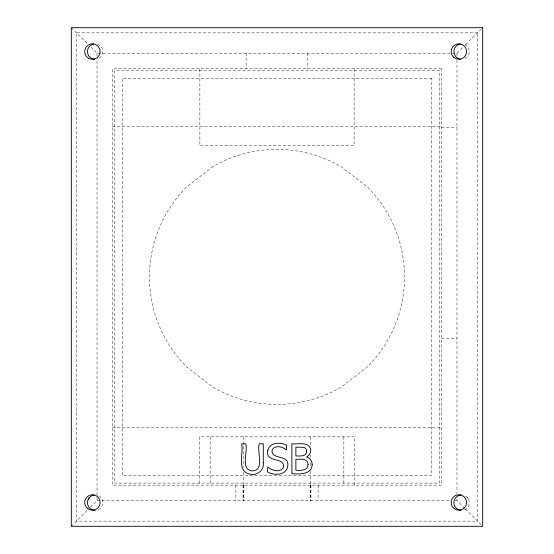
<?xml version="1.0" encoding="UTF-8"?>
<svg xmlns="http://www.w3.org/2000/svg" width="554" height="554" viewBox="0 0 554 554"><rect width="100%" height="100%" fill="white"/><g stroke="black" fill="none" stroke-linecap="round" stroke-linejoin="round"><path stroke-width="0.42" stroke-dasharray="2.77 2.08" d="M71.314 526.3L88.051 509.555M90.447 507.166L97.026 500.587L97.026 59.278M90.904 47.145L97.026 53.219L456.974 53.219L463.096 47.145M465.547 44.715L482.686 27.7M112.448 126.236L441.552 126.236M441.552 127.78L456.974 127.78M441.552 338.612L456.974 338.612M112.448 427.57L441.552 427.57M97.026 500.587L450.07 500.587M455.25 500.587L456.974 500.587L464.751 508.364M71.314 27.7L87.844 44.105M465.346 508.96L482.686 526.3M467.057 497.194L468.282 498.787M456.974 53.219L456.974 55.815M456.974 60.144L456.974 493.669M456.974 498.856L456.974 500.587M354.65 485.166L354.65 436.829L199.35 436.829L199.35 485.166M354.131 68.648L354.131 145.778L199.869 145.778L199.869 68.648M343.847 436.829L343.847 485.166M318.135 485.166L318.135 500.587M310.939 485.166L310.939 500.587M310.427 436.829L310.427 446.323M310.427 454.952L310.427 457.542M310.427 462.722L310.427 467.036M310.427 471.35L310.427 485.166M310.268 485.166L310.268 500.587M310.178 485.166L310.178 500.587M307.851 53.219L307.851 68.648M246.149 53.219L246.149 68.648M243.822 485.166L243.822 500.587M243.573 436.829L243.573 467.036M243.573 472.216L243.573 485.166M243.421 485.166L243.421 500.587M243.061 485.166L243.061 500.587M235.866 485.166L235.866 500.587M210.153 436.829L210.153 485.166M97.026 53.219L97.026 55.815M98.792 495.844A7.714 7.714 0 0 1 95.413 510.352M465.464 495.969A7.714 7.714 0 0 1 463.601 510.096M464.813 44.535A7.714 7.714 0 0 1 464.91 58.516M97.677 44.258A7.714 7.714 0 0 1 96.625 59.119M213.235 166.463L186.823 186.726A127.524 127.524 0 0 0 186.823 367.08L213.235 387.343A127.524 127.524 0 0 0 340.765 387.343L367.177 367.08A127.524 127.524 0 0 0 367.177 186.726L340.765 166.463A127.524 127.524 0 0 0 213.235 166.463M477.548 32.845L76.452 32.845L76.452 521.155L477.548 521.155L477.548 32.845M441.552 68.648L112.448 68.648L112.448 485.166L441.552 485.166L441.552 68.648M439.495 70.704L114.505 70.704L114.505 483.109L439.495 483.109L439.495 70.704M431.781 78.412L122.219 78.412L122.219 475.394L431.781 475.394L431.781 78.412"/><path stroke-width="0.83" d="M88.356 499.016L89.526 497.374M94.741 510.345A7.714 7.714 0 0 1 87.449 502.9A7.714 7.714 0 0 1 94.235 494.985M460.935 510.331A7.714 7.714 0 0 1 453.892 502.644A7.714 7.714 0 0 1 460.935 494.964M460.319 59.153A7.714 7.714 0 0 1 460.215 43.96M94.616 59.243A7.714 7.714 0 0 1 93.688 43.974M263.282 462.431C264.487 470.014 257.264 476.018 249.999 474.127C236.129 471.724 243.836 452.251 241.662 443.782L245.637 443.782C248.483 450.388 239.709 470.339 252.465 470.907C265.234 470.298 256.481 450.444 259.307 443.782L263.282 443.782L263.282 462.431M308.038 464.661C307.996 470.858 300.247 470.533 295.871 470.284L295.871 459.238C299.666 459.605 305.081 458.04 307.553 461.877L308.038 464.661M267.901 450.049C264.265 463.546 286.245 456.413 283.281 467.811C279.638 472.964 271.695 470.609 267.783 466.911L267.499 471.89C274.278 476.059 287.554 475.242 287.838 465.159C289.029 454.135 269.666 460.159 272.284 449.467C275.615 444.848 282.678 446.656 286.376 449.924L286.674 445.167C280.608 442.085 270.013 442.03 267.901 450.049M312.172 464.501C312.089 474.709 298.98 474.376 291.896 473.677L291.896 443.782C297.692 444.585 308.052 441.282 310.579 448.761C311.403 452.106 309.513 455.478 306.57 457.071C309.935 457.902 312.262 461.053 312.172 464.501M306.632 451.088C306.958 456.87 299.638 456.011 295.871 455.928L295.871 447.175L302.955 447.293L305.109 447.957L306.272 449.211L306.632 451.088M482.686 27.7L71.314 27.7L71.314 526.3L482.686 526.3L482.686 27.7M454.522 508.849A7.714 7.714 0 0 0 466.537 502.997A7.714 7.714 0 0 0 455.464 495.518A7.714 7.714 0 0 0 454.522 508.849M453.574 57.18A7.714 7.714 0 0 0 466.357 53.295A7.714 7.714 0 0 0 456.6 44.168A7.714 7.714 0 0 0 453.574 57.18M88.536 58.225A7.714 7.714 0 0 0 100.108 51.55A7.714 7.714 0 0 0 88.536 44.867A7.714 7.714 0 0 0 88.536 58.225M88.017 508.801A7.714 7.714 0 0 0 100.087 503.074A7.714 7.714 0 0 0 89.09 495.484A7.714 7.714 0 0 0 88.017 508.801"/></g></svg>
